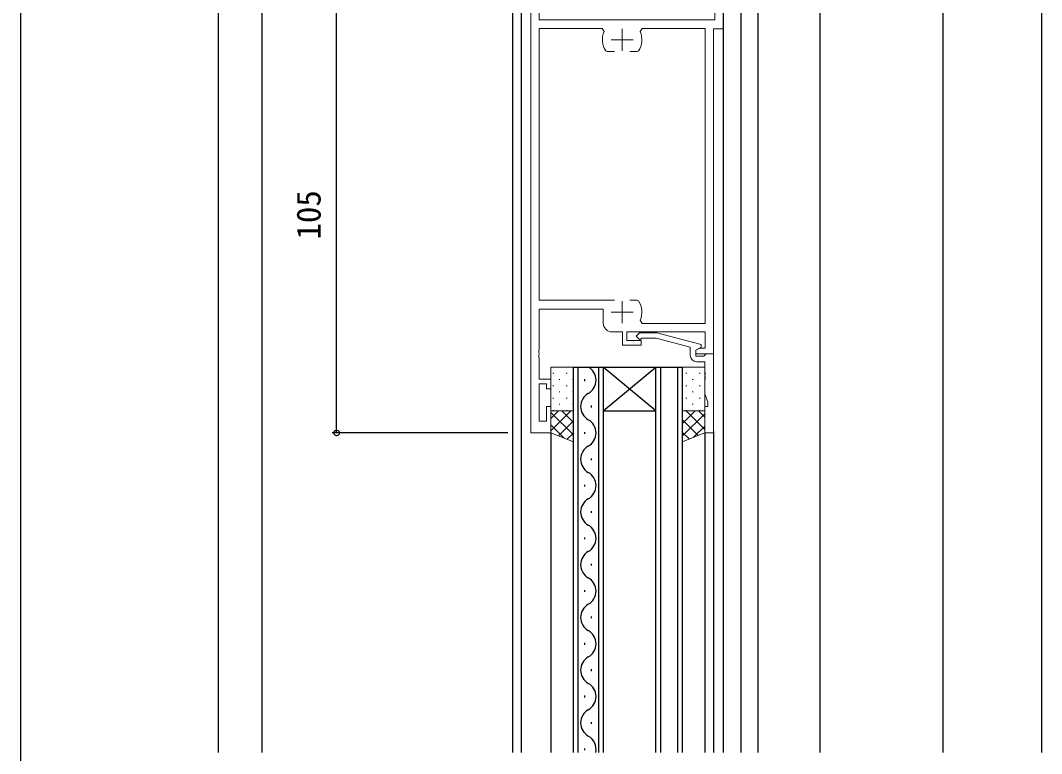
# Model space of a CAD drawing. Units: millimetres, scale not verified. Extents: x -437 to 438, y -554 to 551.
# Drawn here: x -436.8 to -204.3, y 141.5 to 308.4 of the extents above; entities that cross this region are included whole.
import ezdxf
from ezdxf.enums import TextEntityAlignment as Align

# ---------------------------------------------------------------- set-up
doc = ezdxf.new("R2010")
doc.units = ezdxf.units.MM
doc.header["$LTSCALE"] = 4
doc.layers.add('0-2_YKK_11', color=7, linetype='Continuous', lineweight=18)
doc.layers.add('0-5_YKK_13', color=4, linetype='Continuous', lineweight=18)
for name, color, linetype in [('0-4_YKK_12', 2, 'Continuous'), ('0-7_YKK_D', 6, 'Continuous'), ('0-8_YKK_ZWAK', 7, 'Continuous'), ('0-9_YSS_K', 3, 'Continuous')]:
    doc.layers.add(name, color=color, linetype=linetype)
doc.styles.add('ＭＳ ゴシック', font='')
doc.styles.get('ＭＳ ゴシック').set_extended_font_data('MS Gothic')

msp = doc.modelspace()

# ---------------------------------------------------------------- linework, layer by layer
at = {"layer": '0-2_YKK_11'}
for p, q in [((-299.795, 301.5), (-299.795, 306.5)), ((-302.295, 304), (-297.295, 304)), ((-299.795, 239.5), (-299.795, 244.5)), ((-302.295, 242), (-297.295, 242))]:
    msp.add_line(p, q, dxfattribs=at)
for points in [[(-320.595, 214.5), (-320.595, 319.5), (-318.665, 319.5), (-318.665, 308.5), (-278.725, 308.5), (-278.725, 319.5), (-276.795, 319.5), (-276.795, 306.5), (-278.995, 306.5), (-278.995, 232.5), (-282.995, 232.5), (-282.995, 233.3), (-282.129, 233.8), (-280.925, 233.8), (-280.925, 237.5), (-298.695, 237.5), (-298.695, 235.5), (-295.495, 235.5), (-295.495, 234.5), (-299.695, 234.5), (-299.695, 237.5), (-302.095, 237.5)], [(-303.891, 305.863), (-304.346, 306.57), (-318.665, 306.57), (-318.665, 244.7), (-301.545, 244.7)], [(-295.699, 240.137), (-295.243, 239.43), (-280.925, 239.43), (-280.925, 306.57), (-295.243, 306.57), (-295.699, 305.863)], [(-301.545, 301.3), (-303.242, 301.3), (-303.488, 301.429)], [(-296.102, 301.429), (-296.348, 301.3), (-298.045, 301.3)], [(-298.045, 244.7), (-296.348, 244.7), (-296.102, 244.571)], [(-304.095, 239.5), (-304.095, 242.7), (-318.665, 242.7), (-318.665, 233.458), (-318.785, 233.275), (-318.785, 232.725), (-318.665, 232.542), (-318.665, 232.458), (-318.785, 232.275), (-318.785, 231.725), (-318.665, 231.542), (-318.665, 226.7), (-315.995, 226.7), (-315.995, 224.5), (-316.995, 224.5), (-316.995, 225.7), (-318.665, 225.7), (-318.665, 217.2), (-316.995, 217.2), (-316.995, 220.5), (-315.995, 220.5), (-315.995, 214.5), (-320.595, 214.5)], [(-284.295, 232.2), (-284.295, 234.02), (-292.056, 236.1), (-295.346, 236.1), (-295.771, 235.676), (-296.619, 236.524), (-295.843, 237.3), (-291.898, 237.3), (-281.795, 234.593), (-281.795, 233.993), (-282.995, 233.3), (-282.995, 232), (-281.195, 232), (-280.995, 232.2), (-280.695, 232.5), (-278.995, 232.5)], [(-278.995, 232.5), (-278.995, 214.5), (-280.995, 214.5), (-280.995, 220.5), (-280.295, 220.5), (-280.295, 221.5), (-280.995, 223.423), (-280.995, 226.542), (-280.875, 226.725), (-280.875, 227.275), (-280.995, 227.458), (-280.995, 227.542), (-280.875, 227.725), (-280.875, 228.275), (-280.995, 228.458), (-280.995, 230.7), (-282.795, 230.7)]]:
    msp.add_lwpolyline(points, dxfattribs=at)
for centre, radius, start, end in [((-299.795, 304), 4.5, 155.54363, 214.84992), ((-299.795, 304), 4.5, 325.15008, 24.45637), ((-299.795, 242), 4.5, 335.54363, 34.84992), ((-302.095, 239.5), 2, 180.00001, 269.99999), ((-282.795, 232.2), 1.5, 180.00001, 269.99999)]:
    msp.add_arc(centre, radius, start, end, dxfattribs=at)
at = {"layer": '0-4_YKK_12'}
for p, q in [((-391.8, 398.5), (-391.797, 141.766)), ((-381.8, 388.5), (-381.799, 141.766)), ((-226.789, 373.5), (-226.791, 141.766)), ((-324.795, 365.504), (-324.795, 141.766)), ((-254.795, 355.5), (-254.795, 141.766)), ((-322.795, 319.5), (-322.795, 141.766)), ((-276.795, 319.5), (-276.795, 141.766)), ((-272.795, 310.504), (-272.795, 141.766)), ((-268.895, 310.504), (-268.895, 141.766)), ((-310.895, 141.766), (-310.895, 229.504)), ((-309.895, 229.504), (-309.895, 141.766)), ((-305.095, 141.766), (-305.095, 229.504)), ((-304.095, 229.504), (-292.095, 229.504)), ((-304.095, 219.504), (-292.095, 229.504)), ((-292.095, 219.504), (-304.095, 229.504)), ((-292.095, 141.766), (-292.095, 229.504)), ((-291.095, 229.504), (-291.095, 141.766)), ((-287.095, 141.766), (-287.095, 229.504)), ((-308.255, 226.304), (-308.255, 226.704)), ((-306.735, 220.304), (-306.735, 220.704)), ((-304.095, 219.504), (-292.095, 219.504)), ((-315.995, 214.5), (-315.995, 141.766)), ((-308.255, 214.304), (-308.255, 214.704)), ((-280.995, 214.5), (-280.995, 141.766)), ((-278.995, 214.8), (-278.995, 141.766)), ((-306.735, 208.304), (-306.735, 208.704)), ((-308.255, 202.304), (-308.255, 202.704)), ((-306.735, 196.304), (-306.735, 196.704)), ((-308.255, 190.304), (-308.255, 190.704)), ((-306.735, 184.304), (-306.735, 184.704)), ((-308.255, 178.304), (-308.255, 178.704)), ((-306.735, 172.304), (-306.735, 172.704)), ((-308.255, 166.304), (-308.255, 166.704)), ((-306.735, 160.304), (-306.735, 160.704)), ((-308.255, 154.304), (-308.255, 154.704)), ((-306.735, 148.304), (-306.735, 148.704)), ((-308.255, 142.304), (-308.255, 142.704))]:
    msp.add_line(p, q, dxfattribs=at)
for points in [[(-310.895, 229.504), (-304.095, 229.504), (-304.095, 141.766)], [(-292.095, 229.504), (-286.095, 229.504), (-286.095, 141.766)]]:
    msp.add_lwpolyline(points, dxfattribs=at)
for centre, start, end in [((-309.172, 226.504), 299.20254, 60.79746), ((-305.818, 220.504), 119.20254, 240.79746), ((-309.172, 214.504), 299.20254, 60.79746), ((-305.818, 208.504), 119.20254, 240.79746), ((-309.172, 202.504), 299.20254, 60.79746), ((-305.818, 196.504), 119.20254, 240.79746), ((-309.172, 190.504), 299.20254, 60.79746), ((-305.818, 184.504), 119.20254, 240.79746), ((-309.172, 178.504), 299.20254, 60.79746), ((-305.818, 172.504), 119.20254, 240.79746), ((-309.172, 166.504), 299.20254, 60.79746), ((-305.818, 160.504), 119.20254, 240.79746), ((-309.172, 154.504), 299.20254, 60.79746), ((-305.818, 148.504), 119.20254, 240.79746), ((-309.172, 142.504), 347.60197, 60.79746)]:
    msp.add_arc(centre, 3.437, start, end, dxfattribs=at)
at = {"layer": '0-5_YKK_13'}
for p, q in [((-315.575, 228.084), (-315.375, 228.084)), ((-314.16, 229.499), (-313.96, 229.499)), ((-312.545, 228.084), (-312.345, 228.084)), ((-311.13, 229.499), (-310.93, 229.499)), ((-285.275, 228.084), (-285.075, 228.084)), ((-283.86, 229.499), (-283.66, 229.499)), ((-282.245, 228.084), (-282.045, 228.084)), ((-314.16, 226.669), (-313.96, 226.669)), ((-311.13, 226.669), (-310.93, 226.669)), ((-283.86, 226.669), (-283.66, 226.669)), ((-315.575, 225.254), (-315.375, 225.254)), ((-314.16, 223.839), (-313.96, 223.839)), ((-312.545, 225.254), (-312.345, 225.254)), ((-311.13, 223.839), (-310.93, 223.839)), ((-285.275, 225.254), (-285.075, 225.254)), ((-283.86, 223.839), (-283.66, 223.839)), ((-282.245, 225.254), (-282.045, 225.254)), ((-315.575, 222.424), (-315.375, 222.424)), ((-314.16, 221.009), (-313.96, 221.009)), ((-312.545, 222.424), (-312.345, 222.424)), ((-311.13, 221.009), (-310.93, 221.009)), ((-285.275, 222.424), (-285.075, 222.424)), ((-283.86, 221.009), (-283.66, 221.009)), ((-282.245, 222.424), (-282.045, 222.424)), ((-311.475, 219.504), (-315.995, 214.984)), ((-314.303, 219.504), (-315.995, 217.812)), ((-315.995, 219.136), (-310.895, 214.036)), ((-315.575, 219.594), (-315.375, 219.594)), ((-313.535, 219.504), (-310.895, 216.864)), ((-312.545, 219.594), (-312.345, 219.594)), ((-283.19, 219.504), (-286.095, 216.599)), ((-286.019, 219.504), (-286.095, 219.428)), ((-280.995, 218.871), (-286.095, 213.771)), ((-285.275, 219.594), (-285.075, 219.594)), ((-285.25, 219.504), (-280.995, 215.248)), ((-282.422, 219.504), (-280.995, 218.077)), ((-282.245, 219.594), (-282.045, 219.594)), ((-315.995, 216.307), (-313.028, 213.34)), ((-310.895, 217.255), (-314.308, 213.842)), ((-286.095, 217.52), (-282.492, 213.917)), ((-310.895, 214.427), (-312.276, 213.045)), ((-286.095, 214.691), (-284.523, 213.12)), ((-280.995, 216.043), (-283.526, 213.511))]:
    msp.add_line(p, q, dxfattribs=at)
for points in [[(-315.995, 219.504), (-310.895, 219.504), (-310.895, 229.504), (-315.995, 229.504)], [(-280.995, 219.504), (-286.095, 219.504), (-286.095, 229.504), (-280.995, 229.504)], [(-310.895, 219.504), (-310.895, 212.504), (-315.995, 214.504), (-315.995, 219.504)], [(-286.095, 219.504), (-286.095, 212.504), (-280.995, 214.504), (-280.995, 219.504)]]:
    msp.add_lwpolyline(points, close=True, dxfattribs=at)
at = {"layer": '0-7_YKK_D'}
for p, q in [((-364.795, 214.5), (-364.795, 319.5)), ((-325.795, 214.5), (-365.795, 214.5))]:
    msp.add_line(p, q, dxfattribs=at)
msp.add_circle((-364.795, 214.5), 0.637, dxfattribs=at)
at = {"layer": '0-8_YKK_ZWAK'}
msp.add_line((-436.8, 516.5), (-436.8, -553.5), dxfattribs=at)
at = {"layer": '0-9_YSS_K'}
msp.add_line((-204.295, 383.501), (-204.295, 141.766), dxfattribs=at)

# ---------------------------------------------------------------- texts
at = {"layer": '0-7_YKK_D', "style": 'ＭＳ ゴシック'}
msp.add_text('105', height=5.499, rotation=90, dxfattribs=at).set_placement((-366.795, 258.52), align=Align.BOTTOM_LEFT)

doc.saveas('drawing.dxf')
